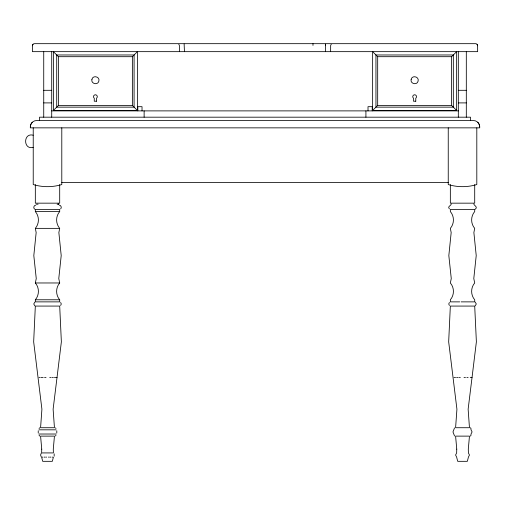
<?xml version="1.0" encoding="UTF-8"?>
<svg xmlns="http://www.w3.org/2000/svg" width="505" height="505" viewBox="0 0 505 505"><rect width="100%" height="100%" fill="white"/><g stroke="black" fill="none" stroke-linecap="round" stroke-linejoin="round"><path stroke-width="0.76" d="M325.592 45.418L325.592 44.383M477.036 44.288L477.623 45.444L477.648 51.655L32.389 51.655L32.415 45.444L33.008 44.288M477.907 122.387L479.441 124.899L479.75 127.853L30.294 127.853L30.597 124.899L32.137 122.387M59.697 228.361L58.864 232.565L61.206 255.574L58.776 278.571L59.697 282.97C55.6 287.635 55.6 295.109 59.697 299.774L59.697 301.87L35.331 301.87L35.331 299.774C39.428 295.109 39.428 287.635 35.331 282.97L36.253 278.571L33.816 255.574L36.158 232.565L35.331 228.361C39.428 223.696 39.428 216.228 35.331 211.563L35.331 209.461L59.697 209.461L59.697 211.563C55.6 216.228 55.6 223.696 59.697 228.361L35.331 228.361M57.033 377.399L61.364 341.847L59.697 306.074L35.331 306.074L33.665 341.847L41.909 409.195L40.583 427.722L54.445 427.722L53.12 409.195L57.033 377.399L56.573 377.399M472.049 377.399L476.379 341.847L474.706 306.074L450.346 306.074L448.674 341.847L456.924 409.195L455.598 427.722L469.461 427.722L468.135 409.195L472.049 377.399L471.588 377.399M56.017 435.07L55.493 435.979M58.732 204.481L58.732 203.938M473.747 203.938C474.151 205.693 478.26 207.018 475.224 209.234M53.391 457.126L52.343 461.324L42.685 461.324L41.631 457.126M38.235 430.746L38.235 433.094M56.794 433.094L56.794 430.746M54.168 456.198L54.168 453.85M39.043 428.499L39.788 427.76M58.498 204.209L58.151 204.209L58.675 204.209M41.189 453.345L40.583 455.024L41.189 456.709M60.65 208.887C61.97 207.593 60.972 205.301 59.224 205.118M60.65 305.5L61.269 303.972L60.65 302.445M449.393 302.445L448.768 303.972L449.393 305.5M331.248 44.288L330.655 45.444L330.63 51.655M56.371 54.635L53.391 51.655L53.391 110.462L56.371 107.483M56.712 107.142L134.084 107.142L134.084 54.976L56.712 54.976L56.712 107.142L58.195 105.665M132.607 56.453L134.084 54.976M134.425 54.635L137.404 51.655L137.404 110.462L53.391 110.462M375.613 54.635L372.633 51.655L372.633 110.462L375.613 107.483M375.954 107.142L453.326 107.142L453.326 54.976L375.954 54.976L375.954 107.142L377.437 105.665M451.849 56.453L453.326 54.976M453.667 54.635L456.646 51.655L456.646 110.462L372.633 110.462M57.229 203.938L57.229 204.481M34.82 302.097L33.759 303.972L34.82 305.847M475.224 305.847L476.284 303.972L475.224 302.097M454.544 427.861L452.972 431.92L454.544 435.979M35.804 205.118C33.785 205.295 32.977 208.199 34.82 209.234M470.256 436.086L470.894 435.6L471.032 434.022L472.087 431.92L471.032 429.824L470.894 428.246L470.256 427.76M33.178 147.378C23.123 150.086 23.123 132.506 33.178 135.207M43.733 90.3L51.712 90.3M458.325 90.3L466.311 90.3M43.733 102.9L51.712 102.9M458.325 102.9L466.311 102.9M51.712 110.885L458.325 110.885M61.793 182.463L448.244 182.463M36.347 204.209L38.071 204.209M35.331 211.563L59.697 211.563M35.331 282.97L59.697 282.97M35.331 299.774L59.697 299.774M459.683 301.87L450.346 301.87L450.346 299.774C454.443 295.109 454.443 287.635 450.346 282.97L451.262 278.571L448.831 255.574L451.173 232.565L450.346 228.361C454.443 223.696 454.443 216.228 450.346 211.563L450.346 209.461L474.706 209.461L474.706 211.563C470.616 216.228 470.616 223.696 474.706 228.361L473.879 232.565L476.221 255.574L473.791 278.571L474.706 282.97C470.616 287.635 470.616 295.109 474.706 299.774L474.706 301.87L461.097 301.87M39.03 377.399L39.807 377.399M40.779 377.399L43.19 377.399M44.573 377.399L46.024 377.399M49.736 377.399L50.809 377.399M51.838 377.399L52.804 377.399M53.7 377.399L54.508 377.399M55.215 377.399L55.998 377.399M454.039 377.399L454.822 377.399M455.535 377.399L456.343 377.399M457.24 377.399L458.205 377.399M459.234 377.399L460.308 377.399M464.019 377.399L465.471 377.399M466.854 377.399L468.129 377.399M470.231 377.399L471.013 377.399M39.005 429.824L56.017 429.824M39.005 434.022L56.017 434.022M42.275 457.126L42.755 457.126M44.055 457.126L44.844 457.126M45.696 457.126L46.593 457.126M48.436 457.126L49.332 457.126M50.184 457.126L50.967 457.126M52.267 457.126L52.754 457.126M39.788 436.086L39.005 435.07M184.129 43.954L184.451 51.655M55.493 427.861L55.986 428.499M451.849 105.665L453.326 107.142M453.667 107.483L456.646 110.462M375.954 54.976L377.437 56.453M132.607 105.665L134.084 107.142M134.425 107.483L137.404 110.462M56.712 54.976L58.195 56.453M178.795 44.288L179.382 45.444L179.408 51.655M449.393 208.887C447.077 206.419 451.123 205.75 451.306 203.938M476.808 127.853L476.808 184.559A49.61 49.61 0 0 1 448.244 184.559L448.244 127.853M474.706 184.559L474.706 203.161L450.346 203.161L450.346 184.559M470.508 120.543L470.508 117.185L39.529 117.185L39.529 120.543M466.311 51.655L466.311 117.185M458.325 51.655L458.325 117.185M372.217 110.885L372.217 106.681L368.012 106.681L368.012 110.885M365.917 110.885L365.917 117.185M325.592 44.105L325.592 51.655M312.986 43.701L312.986 45.444M144.127 110.885L144.127 117.185M142.025 110.885L142.025 106.681L137.827 106.681L137.827 110.885M61.793 127.853L61.793 184.559A49.61 49.61 0 0 1 33.229 184.559L33.229 127.853M59.697 184.559L59.697 203.161L35.331 203.161L35.331 184.559M51.712 51.655L51.712 117.185M43.733 51.655L43.733 117.185M30.294 126.843A6.3 6.3 0 0 1 36.594 120.543L473.45 120.543A6.3 6.3 0 0 1 479.75 126.843M477.648 45.772A2.102 2.102 0 0 0 475.552 43.676L34.492 43.676A2.102 2.102 0 0 0 32.389 45.772M41.738 449.128L41.631 452.922L53.391 452.922L53.284 449.128L54.445 436.124L40.583 436.124L41.738 449.128M456.754 449.128L456.646 452.922L455.598 455.024L456.646 457.126L457.694 461.324L467.359 461.324L468.406 457.126L469.461 455.024L468.406 452.922L468.299 449.128L469.461 436.124L455.598 436.124L456.754 449.128M91.929 79.291C90.565 83.697 97.844 85.648 98.866 81.147C100.23 76.735 92.958 74.79 91.929 79.291M411.171 79.291C409.808 83.697 417.086 85.648 418.108 81.147C419.472 76.735 412.2 74.79 411.171 79.291M132.367 56.693L58.435 56.693L58.435 105.425L132.367 105.425L132.367 56.693M451.609 56.693L377.677 56.693L377.677 105.425L451.609 105.425L451.609 56.693M96.531 101.221L94.265 101.221L94.265 98.197A1.887 1.887 0 0 1 93.999 95.413A1.887 1.887 0 0 1 96.796 95.413A1.887 1.887 0 0 1 96.531 98.197L96.531 101.221M415.773 101.221L413.507 101.221L413.507 98.197A1.887 1.887 0 0 1 413.241 95.413A1.887 1.887 0 0 1 416.038 95.413A1.887 1.887 0 0 1 415.773 98.197L415.773 101.221"/></g></svg>
